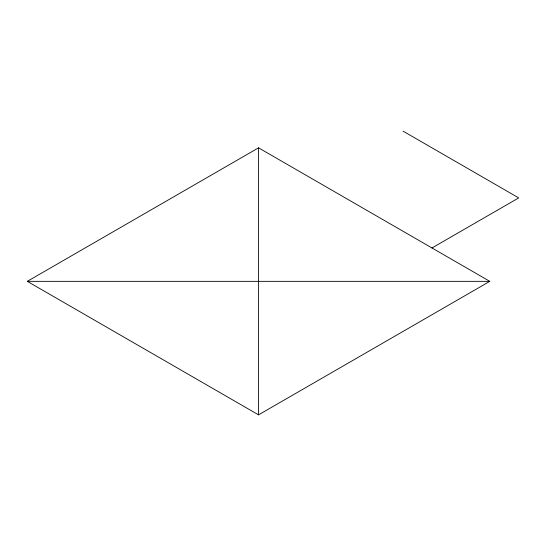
<?xml version="1.0" encoding="UTF-8"?>
<svg xmlns="http://www.w3.org/2000/svg" width="546" height="546" viewBox="0 0 546 546"><rect width="100%" height="100%" fill="white"/><g stroke="black" fill="none" stroke-linecap="round" stroke-linejoin="round"><path stroke-width="0.82" d="M27.3 281.347L258.545 147.836L489.796 281.347L258.545 414.851L27.3 281.347L489.796 281.347M431.982 247.966L518.7 197.898L403.078 131.149M258.545 147.836L258.545 414.851"/></g></svg>
